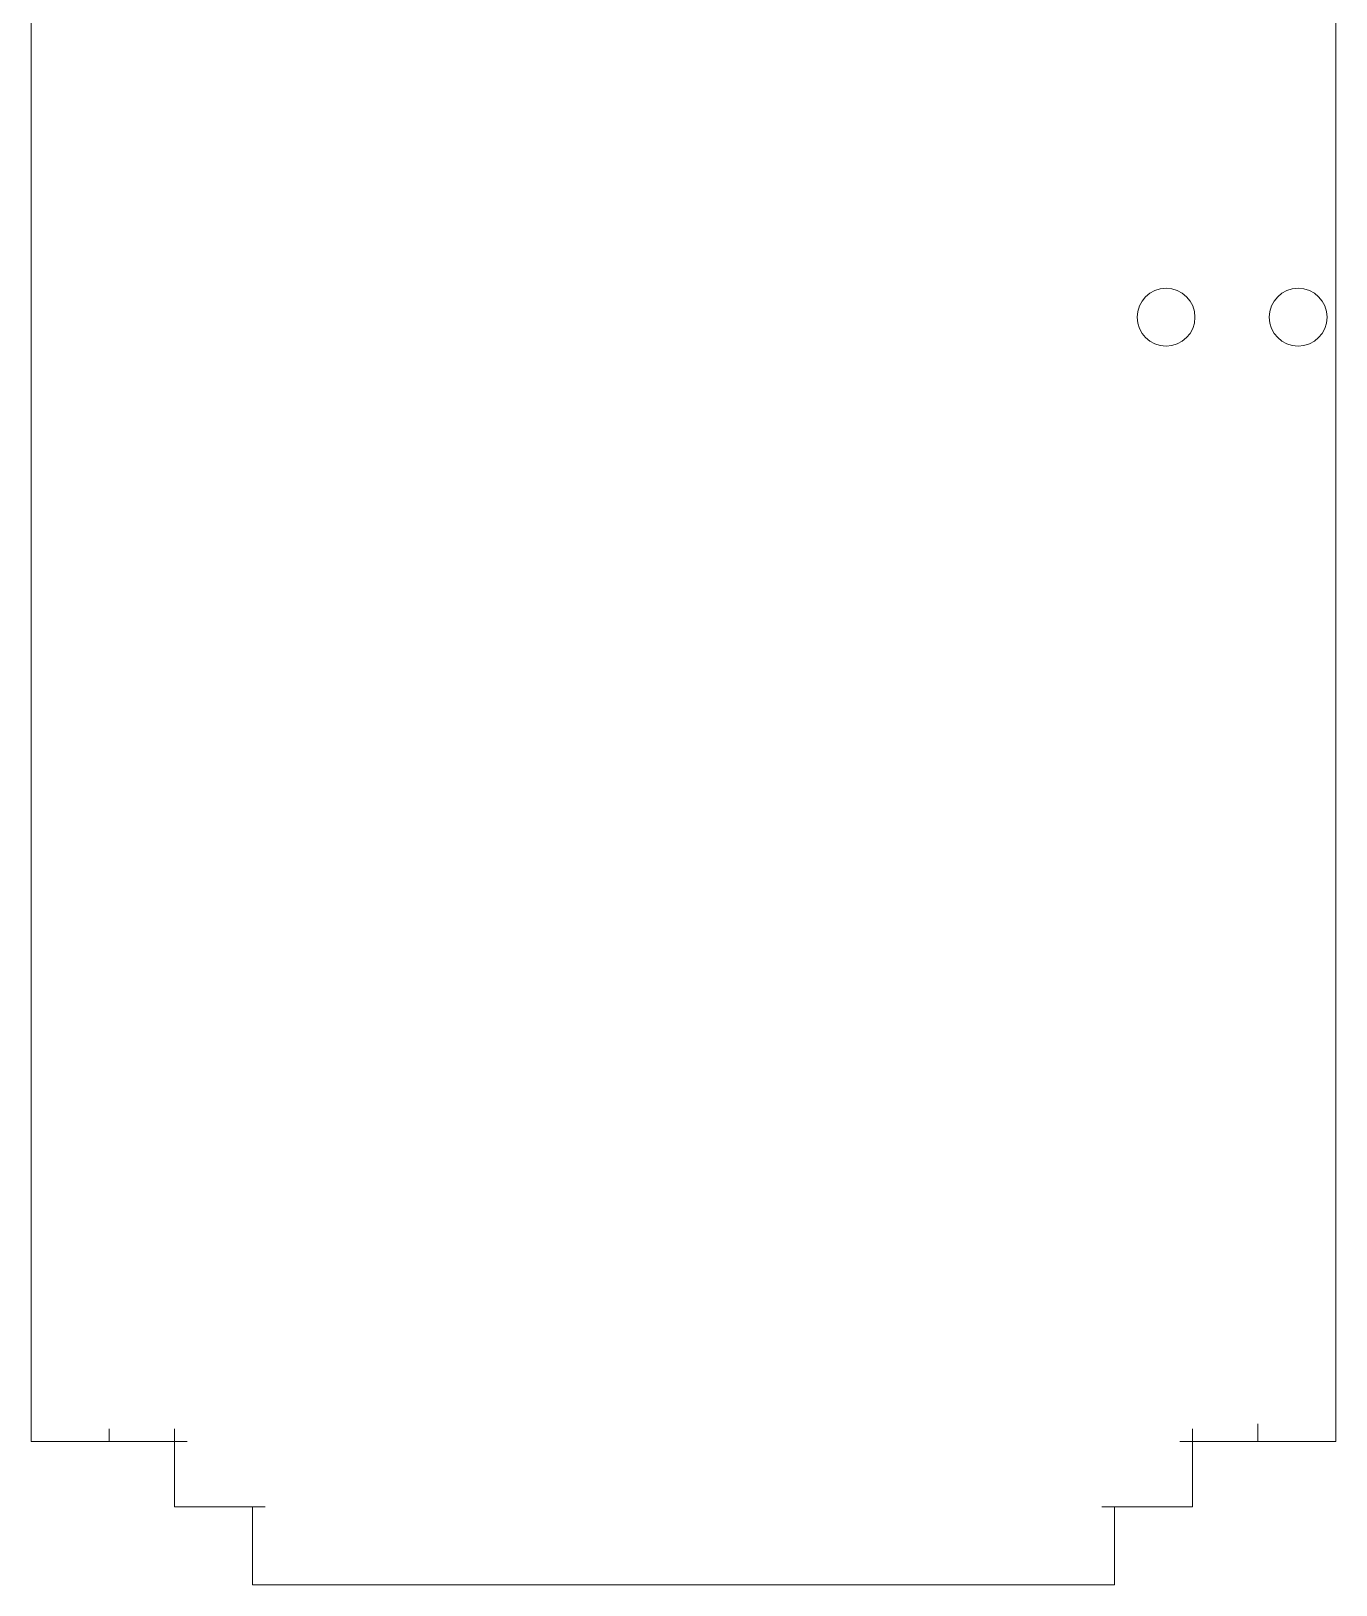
# Model space of a CAD drawing. Header units: millimetres. Extents: x -283 to 494, y -876 to 359.
# Drawn here: x -283 to 236, y -876 to -258 of the extents above; entities that cross this region are included whole.
import ezdxf

# ---------------------------------------------------------------- set-up
doc = ezdxf.new("R2010")
doc.units = ezdxf.units.MM
doc.header["$MEASUREMENT"] = 0
doc.layers.add('Layer 1', color=7, linetype='Continuous')

msp = doc.modelspace()

# ---------------------------------------------------------------- linework, layer by layer
at = {"layer": 'Layer 1', "color": 250, "lineweight": 20}
for centre in [(168.476, -372.1662), (220.976, -372.1662)]:
    msp.add_ellipse(centre, major_axis=(0, 11.5), ratio=1, dxfattribs=at)
for points, knots in [([(-251.524, 224.7823), (-251.524, 224.7823), (-251.524, 227.8338), (-251.524, 227.8338), (-251.524, 227.8338), (-282.524, 227.8338), (-282.524, 227.8338), (-282.524, 227.8338), (-282.524, -819.1662), (-282.524, -819.1662), (-282.524, -819.1662), (-251.524, -819.1662), (-251.524, -819.1662), (-251.524, -819.1662), (-251.524, -816.1662), (-251.524, -816.1662)], [0, 0, 0, 0, 0.2, 0.2, 0.2, 0.4, 0.4, 0.4, 0.6, 0.6, 0.6, 0.8, 0.8, 0.8, 1, 1, 1, 1]), ([(204.976, -816.1662), (204.976, -816.1662), (204.976, -819.1662), (204.976, -819.1662), (204.976, -819.1662), (235.976, -819.1662), (235.976, -819.1662), (235.976, -819.1662), (235.976, 227.8338), (235.976, 227.8338), (235.976, 227.8338), (204.976, 227.8338), (204.976, 227.8338), (204.976, 227.8338), (204.976, 224.8338), (204.976, 224.8338)], [0, 0, 0, 0, 0.2, 0.2, 0.2, 0.4, 0.4, 0.4, 0.6, 0.6, 0.6, 0.8, 0.8, 0.8, 1, 1, 1, 1]), ([(-225.524, -814.1662), (-225.524, -814.1662), (-225.524, -819.1662), (-225.524, -819.1662), (-225.524, -819.1662), (-220.524, -819.1662), (-220.524, -819.1662)], [0, 0, 0, 0, 0.5, 0.5, 0.5, 1, 1, 1, 1]), ([(178.976, -814.1662), (178.976, -814.1662), (178.976, -819.1662), (178.976, -819.1662), (178.976, -819.1662), (173.976, -819.1662), (173.976, -819.1662)], [0, 0, 0, 0, 0.5, 0.5, 0.5, 1, 1, 1, 1]), ([(-225.524, -816.1662), (-225.524, -816.1662), (-225.524, -819.1662), (-225.524, -819.1662), (-225.524, -819.1662), (-251.524, -819.1662), (-251.524, -819.1662), (-251.524, -819.1662), (-251.524, -816.1662), (-251.524, -816.1662)], [0, 0, 0, 0, 0.33333333, 0.33333333, 0.33333333, 0.66666667, 0.66666667, 0.66666667, 1, 1, 1, 1]), ([(-222.524, -819.1662), (-222.524, -819.1662), (-225.524, -819.1662), (-225.524, -819.1662), (-225.524, -819.1662), (-225.524, -816.1662), (-225.524, -816.1662)], [0, 0, 0, 0, 0.5, 0.5, 0.5, 1, 1, 1, 1]), ([(-191.524, -845.1662), (-191.524, -845.1662), (-225.524, -845.1662), (-225.524, -845.1662), (-225.524, -845.1662), (-225.524, -819.1662), (-225.524, -819.1662), (-225.524, -819.1662), (-222.524, -819.1662), (-222.524, -819.1662)], [0, 0, 0, 0, 0.33333333, 0.33333333, 0.33333333, 0.66666667, 0.66666667, 0.66666667, 1, 1, 1, 1]), ([(175.976, -819.1662), (175.976, -819.1662), (178.976, -819.1662), (178.976, -819.1662), (178.976, -819.1662), (178.976, -845.1662), (178.976, -845.1662), (178.976, -845.1662), (144.976, -845.1662), (144.976, -845.1662)], [0, 0, 0, 0, 0.33333333, 0.33333333, 0.33333333, 0.66666667, 0.66666667, 0.66666667, 1, 1, 1, 1]), ([(178.976, -816.1662), (178.976, -816.1662), (178.976, -819.1662), (178.976, -819.1662), (178.976, -819.1662), (175.976, -819.1662), (175.976, -819.1662)], [0, 0, 0, 0, 0.5, 0.5, 0.5, 1, 1, 1, 1]), ([(204.976, -816.1662), (204.976, -816.1662), (204.976, -819.1662), (204.976, -819.1662), (204.976, -819.1662), (178.976, -819.1662), (178.976, -819.1662), (178.976, -819.1662), (178.976, -816.1662), (178.976, -816.1662)], [0, 0, 0, 0, 0.33333333, 0.33333333, 0.33333333, 0.66666667, 0.66666667, 0.66666667, 1, 1, 1, 1]), ([(-225.524, -845.1662), (-225.524, -845.1662), (-194.524, -845.1662), (-194.524, -845.1662), (-194.524, -845.1662), (-194.524, -876.1662), (-194.524, -876.1662)], [0, 0, 0, 0, 0.5, 0.5, 0.5, 1, 1, 1, 1]), ([(147.976, -876.1662), (147.976, -876.1662), (147.976, -845.1662), (147.976, -845.1662), (147.976, -845.1662), (178.976, -845.1662), (178.976, -845.1662)], [0, 0, 0, 0, 0.5, 0.5, 0.5, 1, 1, 1, 1])]:
    msp.add_open_spline(points, degree=3, knots=knots, dxfattribs=at)
for points in [[(-251.524, -814.1662), (-251.524, -814.1662), (-251.524, -819.1662), (-251.524, -819.1662)], [(204.976, -812.1662), (204.976, -812.1662), (204.976, -819.1662), (204.976, -819.1662)], [(-225.524, -845.1662), (-225.524, -845.1662), (-191.524, -845.1662), (-191.524, -845.1662)], [(-225.524, -845.1662), (-225.524, -845.1662), (-222.524, -845.1662), (-222.524, -845.1662)], [(-225.524, -845.1662), (-225.524, -845.1662), (-222.524, -845.1662), (-222.524, -845.1662)], [(-194.524, -845.1662), (-194.524, -845.1662), (-189.524, -845.1662), (-189.524, -845.1662)], [(142.976, -845.1662), (142.976, -845.1662), (147.976, -845.1662), (147.976, -845.1662)], [(144.976, -845.1662), (144.976, -845.1662), (178.976, -845.1662), (178.976, -845.1662)], [(147.976, -876.1662), (147.976, -876.1662), (-194.524, -876.1662), (-194.524, -876.1662)]]:
    msp.add_open_spline(points, degree=3, dxfattribs=at)

doc.saveas('drawing.dxf')
